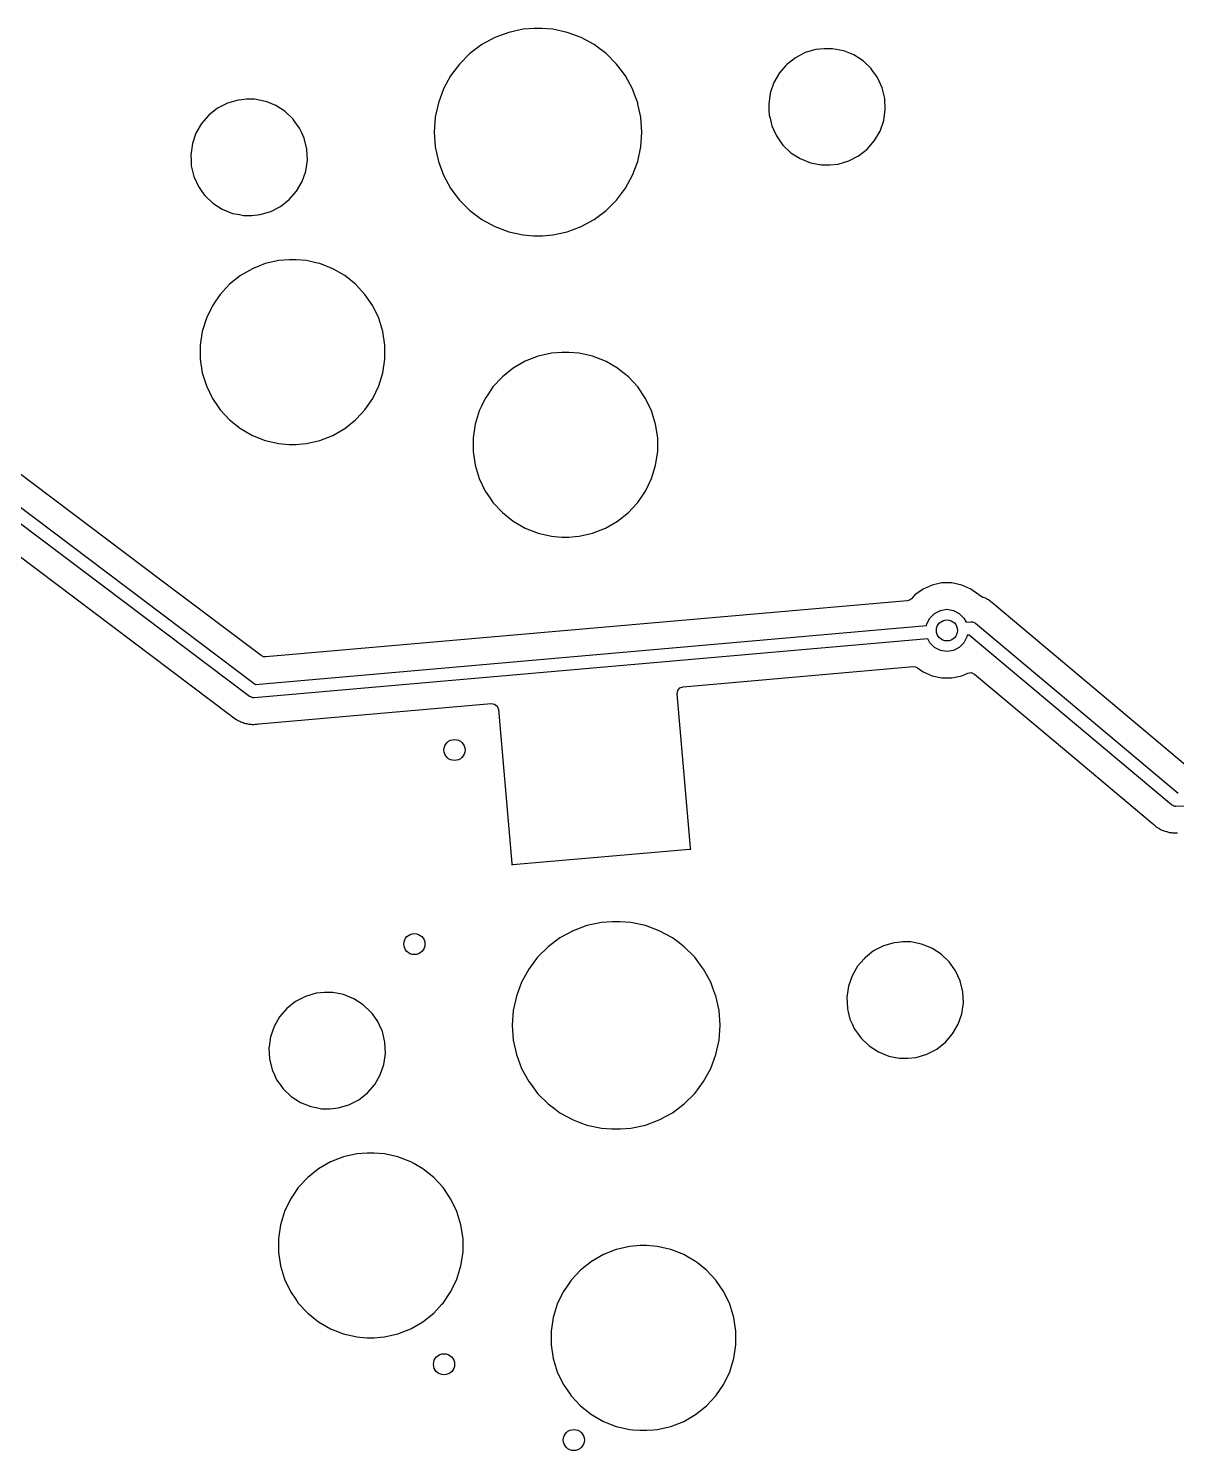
# Model space of a CAD drawing. Extents: x 1.95 to 9.87, y -5.96 to -1.39.
# Drawn here: x 8.139 to 8.996, y -4.367 to -3.305 of the extents above; entities that cross this region are included whole.
import ezdxf

# ---------------------------------------------------------------- set-up
doc = ezdxf.new("R2010")
doc.units = 0
doc.header["$MEASUREMENT"] = 0
doc.layers.add('BLACK', color=7, linetype='CONTINUOUS')

msp = doc.modelspace()

# ---------------------------------------------------------------- linework, layer by layer
at = {"layer": 'BLACK', "linetype": 'CONTINUOUS'}
for p, q in [((8.49729, -3.30829), (8.48692, -3.31216)), ((8.50811, -3.30594), (8.49729, -3.30829)), ((8.51638, -3.30535), (8.50811, -3.30594)), ((8.52191, -3.30535), (8.51638, -3.30535)), ((8.51638, -3.30535), (8.51638, -3.30535)), ((8.53018, -3.30594), (8.52191, -3.30535)), ((8.52191, -3.30535), (8.52191, -3.30535)), ((8.54099, -3.30829), (8.53018, -3.30594)), ((8.55136, -3.31216), (8.54099, -3.30829)), ((8.47721, -3.31746), (8.46835, -3.32409)), ((8.48692, -3.31216), (8.47721, -3.31746)), ((8.56108, -3.31746), (8.55136, -3.31216)), ((8.56438, -3.31993), (8.56108, -3.31746)), ((8.56993, -3.32409), (8.56438, -3.31993)), ((8.72661, -3.32106), (8.71867, -3.3234)), ((8.72945, -3.32079), (8.72661, -3.32106)), ((8.73279, -3.32047), (8.72945, -3.32079)), ((8.739, -3.32047), (8.73279, -3.32047)), ((8.74713, -3.32204), (8.739, -3.32047)), ((8.739, -3.32047), (8.739, -3.32047)), ((8.74734, -3.32212), (8.74713, -3.32204)), ((8.74713, -3.32204), (8.74713, -3.32204)), ((8.74713, -3.32204), (8.74713, -3.32204)), ((8.75481, -3.32512), (8.74734, -3.32212)), ((8.46053, -3.33192), (8.4539, -3.34078)), ((8.46835, -3.32409), (8.46053, -3.33192)), ((8.57776, -3.33192), (8.56993, -3.32409)), ((8.58036, -3.33539), (8.57776, -3.33192)), ((8.70422, -3.33297), (8.69937, -3.33857)), ((8.7048, -3.33231), (8.70422, -3.33297)), ((8.7113, -3.32719), (8.7048, -3.33231)), ((8.7048, -3.33231), (8.7048, -3.33231)), ((8.71867, -3.3234), (8.7113, -3.32719)), ((8.76178, -3.32959), (8.75481, -3.32512)), ((8.76777, -3.33531), (8.76178, -3.32959)), ((8.76178, -3.32959), (8.76178, -3.32959)), ((8.76178, -3.32959), (8.76178, -3.32959)), ((8.4539, -3.34078), (8.44859, -3.35049)), ((8.58439, -3.34078), (8.58036, -3.33539)), ((8.58969, -3.35049), (8.58439, -3.34078)), ((8.69937, -3.33857), (8.69523, -3.34574)), ((8.76793, -3.33552), (8.76777, -3.33531)), ((8.77258, -3.34206), (8.76793, -3.33552)), ((8.77602, -3.34959), (8.77258, -3.34206)), ((8.77258, -3.34206), (8.77258, -3.34206)), ((8.77258, -3.34206), (8.77258, -3.34206)), ((8.44859, -3.35049), (8.44473, -3.36086)), ((8.59122, -3.35458), (8.58969, -3.35049)), ((8.69252, -3.35357), (8.69135, -3.36175)), ((8.69523, -3.34574), (8.69252, -3.35357)), ((8.77797, -3.35764), (8.77602, -3.34959)), ((8.27988, -3.36494), (8.27337, -3.37005)), ((8.28724, -3.36114), (8.27988, -3.36494)), ((8.29519, -3.35881), (8.28724, -3.36114)), ((8.29793, -3.35855), (8.29519, -3.35881)), ((8.30137, -3.35822), (8.29793, -3.35855)), ((8.30757, -3.35822), (8.30137, -3.35822)), ((8.3157, -3.35978), (8.30757, -3.35822)), ((8.30757, -3.35822), (8.30757, -3.35822)), ((8.31747, -3.36049), (8.3157, -3.35978)), ((8.3157, -3.35978), (8.3157, -3.35978)), ((8.3157, -3.35978), (8.3157, -3.35978)), ((8.32339, -3.36286), (8.31747, -3.36049)), ((8.33036, -3.36734), (8.32339, -3.36286)), ((8.44473, -3.36086), (8.44237, -3.37167)), ((8.59356, -3.36086), (8.59122, -3.35458)), ((8.59376, -3.36176), (8.59356, -3.36086)), ((8.59591, -3.37167), (8.59376, -3.36176)), ((8.69135, -3.36175), (8.69134, -3.36176)), ((8.69134, -3.36176), (8.69156, -3.3663)), ((8.77836, -3.36591), (8.77797, -3.35764)), ((8.2733, -3.37014), (8.26795, -3.37631)), ((8.27337, -3.37005), (8.2733, -3.37014)), ((8.27337, -3.37005), (8.27337, -3.37005)), ((8.33635, -3.37305), (8.33036, -3.36734)), ((8.33036, -3.36734), (8.33036, -3.36734)), ((8.33036, -3.36734), (8.33036, -3.36734)), ((8.33719, -3.37423), (8.33635, -3.37305)), ((8.34116, -3.3798), (8.33719, -3.37423)), ((8.44237, -3.37167), (8.44158, -3.38271)), ((8.5967, -3.38271), (8.59591, -3.37167)), ((8.69156, -3.3663), (8.69174, -3.37003)), ((8.69174, -3.37003), (8.69232, -3.37242)), ((8.69232, -3.37242), (8.69369, -3.37808)), ((8.77448, -3.38193), (8.77719, -3.3741)), ((8.77719, -3.3741), (8.77836, -3.36591)), ((8.26381, -3.38348), (8.2611, -3.39131)), ((8.26795, -3.37631), (8.26381, -3.38348)), ((8.34248, -3.38271), (8.34116, -3.3798)), ((8.34116, -3.3798), (8.34116, -3.3798)), ((8.34116, -3.3798), (8.34116, -3.3798)), ((8.3446, -3.38733), (8.34248, -3.38271)), ((8.44158, -3.38271), (8.44237, -3.39375)), ((8.59591, -3.39375), (8.5967, -3.38271)), ((8.69369, -3.37808), (8.69517, -3.38133)), ((8.69517, -3.38133), (8.69713, -3.38561)), ((8.69713, -3.38561), (8.69968, -3.38919)), ((8.77034, -3.3891), (8.77448, -3.38193)), ((8.2611, -3.39131), (8.2601, -3.39824)), ((8.34655, -3.39538), (8.3446, -3.38733)), ((8.34694, -3.40365), (8.34655, -3.39538)), ((8.44237, -3.39375), (8.44473, -3.40456)), ((8.59356, -3.40456), (8.59591, -3.39375)), ((8.69968, -3.38919), (8.70193, -3.39236)), ((8.70193, -3.39236), (8.70793, -3.39808)), ((8.7584, -3.40048), (8.76491, -3.39536)), ((8.76491, -3.39536), (8.77034, -3.3891)), ((8.2601, -3.39824), (8.25992, -3.39951)), ((8.25992, -3.39951), (8.26014, -3.40406)), ((8.26014, -3.40406), (8.26032, -3.40778)), ((8.34576, -3.41185), (8.34694, -3.40365)), ((8.44473, -3.40456), (8.44859, -3.41493)), ((8.58969, -3.41493), (8.59356, -3.40456)), ((8.70793, -3.39808), (8.70793, -3.39808)), ((8.70793, -3.39808), (8.70793, -3.39808)), ((8.70793, -3.39808), (8.71489, -3.40255)), ((8.71489, -3.40255), (8.71489, -3.40255)), ((8.71489, -3.40255), (8.72258, -3.40563)), ((8.72258, -3.40563), (8.72765, -3.40661)), ((8.72765, -3.40661), (8.73071, -3.4072)), ((8.73071, -3.4072), (8.73071, -3.4072)), ((8.73071, -3.4072), (8.73692, -3.4072)), ((8.73692, -3.4072), (8.7431, -3.40661)), ((8.73692, -3.4072), (8.73692, -3.4072)), ((8.7431, -3.40661), (8.75104, -3.40427)), ((8.75104, -3.40427), (8.7584, -3.40048)), ((8.26032, -3.40778), (8.26056, -3.40878)), ((8.26056, -3.40878), (8.26227, -3.41583)), ((8.26227, -3.41583), (8.26403, -3.41967)), ((8.34305, -3.41967), (8.34576, -3.41185)), ((8.44859, -3.41493), (8.4539, -3.42464)), ((8.58439, -3.42464), (8.58969, -3.41493)), ((8.26403, -3.41967), (8.26571, -3.42336)), ((8.26571, -3.42336), (8.2688, -3.4277)), ((8.2688, -3.4277), (8.27051, -3.4301)), ((8.33349, -3.43311), (8.33891, -3.42685)), ((8.33891, -3.42685), (8.34305, -3.41967)), ((8.4539, -3.42464), (8.45638, -3.42795)), ((8.45638, -3.42795), (8.46053, -3.4335)), ((8.57776, -3.4335), (8.58439, -3.42464)), ((8.27051, -3.4301), (8.27651, -3.43582)), ((8.27651, -3.43582), (8.27651, -3.43582)), ((8.27651, -3.43582), (8.27651, -3.43582)), ((8.27651, -3.43582), (8.28347, -3.4403)), ((8.31962, -3.44202), (8.32698, -3.43822)), ((8.32698, -3.43822), (8.33349, -3.43311)), ((8.46053, -3.4335), (8.46835, -3.44132)), ((8.56993, -3.44132), (8.57776, -3.4335)), ((8.28347, -3.4403), (8.28347, -3.4403)), ((8.28347, -3.4403), (8.29116, -3.44337)), ((8.29116, -3.44337), (8.29623, -3.44435)), ((8.29623, -3.44435), (8.29929, -3.44494)), ((8.29929, -3.44494), (8.29929, -3.44494)), ((8.29929, -3.44494), (8.3055, -3.44494)), ((8.3055, -3.44494), (8.31168, -3.44435)), ((8.3055, -3.44494), (8.3055, -3.44494)), ((8.31168, -3.44435), (8.31962, -3.44202)), ((8.46835, -3.44132), (8.4741, -3.44562)), ((8.4741, -3.44562), (8.47721, -3.44795)), ((8.47721, -3.44795), (8.48692, -3.45326)), ((8.55136, -3.45326), (8.56108, -3.44795)), ((8.56108, -3.44795), (8.56993, -3.44132)), ((8.48692, -3.45326), (8.48885, -3.45398)), ((8.48885, -3.45398), (8.49729, -3.45713)), ((8.49729, -3.45713), (8.50811, -3.45948)), ((8.50811, -3.45948), (8.51579, -3.46003)), ((8.51579, -3.46003), (8.51638, -3.46007)), ((8.51638, -3.46007), (8.51638, -3.46007)), ((8.51638, -3.46007), (8.52191, -3.46007)), ((8.52191, -3.46007), (8.52246, -3.46003)), ((8.52191, -3.46007), (8.52191, -3.46007)), ((8.52246, -3.46003), (8.53018, -3.45948)), ((8.53018, -3.45948), (8.54099, -3.45713)), ((8.54099, -3.45713), (8.55136, -3.45326)), ((8.31554, -3.4809), (8.30592, -3.48467)), ((8.32561, -3.4786), (8.31554, -3.4809)), ((8.33333, -3.47802), (8.32561, -3.4786)), ((8.33849, -3.47802), (8.33333, -3.47802)), ((8.33333, -3.47802), (8.33333, -3.47802)), ((8.34621, -3.4786), (8.33849, -3.47802)), ((8.33849, -3.47802), (8.33849, -3.47802)), ((8.3532, -3.4802), (8.34621, -3.4786)), ((8.35628, -3.4809), (8.3532, -3.4802)), ((8.3659, -3.48467), (8.35628, -3.4809)), ((8.29698, -3.48984), (8.2889, -3.49628)), ((8.30592, -3.48467), (8.29698, -3.48984)), ((8.36643, -3.48498), (8.3659, -3.48467)), ((8.3659, -3.48467), (8.3659, -3.48467)), ((8.3659, -3.48467), (8.3659, -3.48467)), ((8.37484, -3.48984), (8.36643, -3.48498)), ((8.38292, -3.49628), (8.37484, -3.48984)), ((8.37484, -3.48984), (8.37484, -3.48984)), ((8.2889, -3.49628), (8.28188, -3.50385)), ((8.38994, -3.50385), (8.38292, -3.49628)), ((8.38292, -3.49628), (8.38292, -3.49628)), ((8.38292, -3.49628), (8.38292, -3.49628)), ((8.27606, -3.51238), (8.27538, -3.51378)), ((8.27714, -3.51079), (8.27606, -3.51238)), ((8.27841, -3.50894), (8.27714, -3.51079)), ((8.28188, -3.50385), (8.27841, -3.50894)), ((8.39576, -3.51238), (8.38994, -3.50385)), ((8.38994, -3.50385), (8.38994, -3.50385)), ((8.38994, -3.50385), (8.38994, -3.50385)), ((8.40024, -3.52169), (8.39576, -3.51238)), ((8.27158, -3.52169), (8.26853, -3.53156)), ((8.27538, -3.51378), (8.27158, -3.52169)), ((8.40329, -3.53156), (8.40024, -3.52169)), ((8.26853, -3.53156), (8.26699, -3.54178)), ((8.40483, -3.54178), (8.40329, -3.53156)), ((8.26699, -3.54178), (8.26699, -3.5521)), ((8.40483, -3.5521), (8.40483, -3.54178)), ((8.26699, -3.5521), (8.26853, -3.56232)), ((8.40329, -3.56232), (8.40483, -3.5521)), ((8.50957, -3.5538), (8.50063, -3.55897)), ((8.51919, -3.55003), (8.50957, -3.5538)), ((8.52926, -3.54773), (8.51919, -3.55003)), ((8.53698, -3.54715), (8.52926, -3.54773)), ((8.54214, -3.54715), (8.53698, -3.54715)), ((8.53698, -3.54715), (8.53698, -3.54715)), ((8.54986, -3.54773), (8.54214, -3.54715)), ((8.54214, -3.54715), (8.54214, -3.54715)), ((8.55993, -3.55003), (8.54986, -3.54773)), ((8.56955, -3.5538), (8.55993, -3.55003)), ((8.56992, -3.55402), (8.56955, -3.5538)), ((8.56955, -3.5538), (8.56955, -3.5538)), ((8.56955, -3.5538), (8.56955, -3.5538)), ((8.57849, -3.55897), (8.56992, -3.55402)), ((8.26853, -3.56232), (8.27158, -3.57219)), ((8.40024, -3.57219), (8.40329, -3.56232)), ((8.49255, -3.56541), (8.48553, -3.57298)), ((8.50063, -3.55897), (8.49255, -3.56541)), ((8.58028, -3.56039), (8.57849, -3.55897)), ((8.58657, -3.56541), (8.58028, -3.56039)), ((8.59359, -3.57298), (8.58657, -3.56541)), ((8.58657, -3.56541), (8.58657, -3.56541)), ((8.58657, -3.56541), (8.58657, -3.56541)), ((8.27158, -3.57219), (8.27606, -3.5815)), ((8.39576, -3.5815), (8.40024, -3.57219)), ((8.48553, -3.57298), (8.48159, -3.57875)), ((8.59941, -3.58151), (8.59359, -3.57298)), ((8.59359, -3.57298), (8.59359, -3.57298)), ((8.59359, -3.57298), (8.59359, -3.57298)), ((8.27606, -3.5815), (8.28039, -3.58785)), ((8.28039, -3.58785), (8.28188, -3.59003)), ((8.38994, -3.59003), (8.39576, -3.5815)), ((8.47664, -3.58788), (8.47523, -3.59082)), ((8.47971, -3.58151), (8.47664, -3.58788)), ((8.48092, -3.57974), (8.47971, -3.58151)), ((8.48159, -3.57875), (8.48092, -3.57974)), ((8.60389, -3.59082), (8.59941, -3.58151)), ((8.28188, -3.59003), (8.28872, -3.59741)), ((8.28872, -3.59741), (8.2889, -3.5976)), ((8.2889, -3.5976), (8.29698, -3.60404)), ((8.37484, -3.60404), (8.38292, -3.5976)), ((8.38292, -3.5976), (8.38748, -3.59269)), ((8.38748, -3.59269), (8.38994, -3.59003)), ((8.38994, -3.59003), (8.38994, -3.59003)), ((8.38994, -3.59003), (8.38994, -3.59003)), ((8.47523, -3.59082), (8.47218, -3.60069)), ((8.60694, -3.60069), (8.60389, -3.59082)), ((8.29698, -3.60404), (8.30592, -3.60921)), ((8.3659, -3.60921), (8.37484, -3.60404)), ((8.47218, -3.60069), (8.47064, -3.6109)), ((8.60848, -3.6109), (8.60694, -3.60069)), ((8.30592, -3.60921), (8.31554, -3.61298)), ((8.31554, -3.61298), (8.32561, -3.61528)), ((8.32561, -3.61528), (8.32782, -3.61544)), ((8.32782, -3.61544), (8.33333, -3.61586)), ((8.33333, -3.61586), (8.33333, -3.61586)), ((8.33333, -3.61586), (8.33849, -3.61586)), ((8.33849, -3.61586), (8.34331, -3.6155)), ((8.33849, -3.61586), (8.33849, -3.61586)), ((8.34331, -3.6155), (8.34621, -3.61528)), ((8.34621, -3.61528), (8.35628, -3.61298)), ((8.35628, -3.61298), (8.3659, -3.60921)), ((8.47064, -3.6109), (8.47064, -3.62123)), ((8.60848, -3.62123), (8.60848, -3.6109)), ((8.47064, -3.62123), (8.47218, -3.63145)), ((8.60694, -3.63145), (8.60848, -3.62123)), ((8.23869, -3.71787), (8.12911, -3.6353)), ((8.47218, -3.63145), (8.47523, -3.64132)), ((8.60389, -3.64132), (8.60593, -3.63471)), ((8.60593, -3.63471), (8.60694, -3.63145)), ((8.11465, -3.64907), (8.30822, -3.79494)), ((8.47523, -3.64132), (8.47971, -3.65062)), ((8.47971, -3.65062), (8.48338, -3.65601)), ((8.59359, -3.65916), (8.59941, -3.65062)), ((8.59941, -3.65062), (8.60389, -3.64132)), ((8.30381, -3.80394), (8.11035, -3.65816)), ((8.48338, -3.65601), (8.48553, -3.65916)), ((8.48553, -3.65916), (8.49255, -3.66673)), ((8.58657, -3.66673), (8.59283, -3.65997)), ((8.59283, -3.65997), (8.59359, -3.65916)), ((8.59359, -3.65916), (8.59359, -3.65916)), ((8.59359, -3.65916), (8.59359, -3.65916)), ((8.49255, -3.66673), (8.49255, -3.66673)), ((8.49255, -3.66673), (8.50063, -3.67317)), ((8.57849, -3.67317), (8.58657, -3.66673)), ((8.10663, -3.68003), (8.28887, -3.81735)), ((8.50063, -3.67317), (8.50957, -3.67833)), ((8.50957, -3.67833), (8.51919, -3.68211)), ((8.51919, -3.68211), (8.52926, -3.68441)), ((8.54986, -3.68441), (8.55993, -3.68211)), ((8.55993, -3.68211), (8.56955, -3.67833)), ((8.56955, -3.67833), (8.57849, -3.67317)), ((8.52926, -3.68441), (8.53147, -3.68457)), ((8.53147, -3.68457), (8.53698, -3.68499)), ((8.53698, -3.68499), (8.53698, -3.68499)), ((8.53698, -3.68499), (8.54214, -3.68499)), ((8.54214, -3.68499), (8.54696, -3.68462)), ((8.54214, -3.68499), (8.54214, -3.68499)), ((8.54696, -3.68462), (8.54986, -3.68441)), ((8.31254, -3.77352), (8.23869, -3.71787)), ((8.80656, -3.72381), (8.80053, -3.72819)), ((8.81337, -3.72078), (8.80656, -3.72381)), ((8.82066, -3.71923), (8.81337, -3.72078)), ((8.82811, -3.71923), (8.82066, -3.71923)), ((8.82066, -3.71923), (8.82066, -3.71923)), ((8.8354, -3.72078), (8.82811, -3.71923)), ((8.82811, -3.71923), (8.82811, -3.71923)), ((8.84221, -3.72381), (8.8354, -3.72078)), ((8.84824, -3.72819), (8.84221, -3.72381)), ((8.84221, -3.72381), (8.84221, -3.72381)), ((8.84221, -3.72381), (8.84221, -3.72381)), ((8.79481, -3.73259), (8.31591, -3.77449)), ((8.79656, -3.7321), (8.79481, -3.73259)), ((8.79801, -3.73099), (8.79656, -3.7321)), ((8.80053, -3.72819), (8.79801, -3.73099)), ((8.80053, -3.72819), (8.80053, -3.72819)), ((8.80053, -3.72819), (8.80053, -3.72819)), ((8.84825, -3.72821), (8.84824, -3.72819)), ((8.84991, -3.72941), (8.84825, -3.72821)), ((8.85125, -3.73), (8.84991, -3.72941)), ((8.85168, -3.73016), (8.85125, -3.73)), ((8.85331, -3.73071), (8.85168, -3.73016)), ((8.85397, -3.73113), (8.85331, -3.73071)), ((8.85465, -3.7315), (8.85397, -3.73113)), ((8.85537, -3.73181), (8.85465, -3.7315)), ((8.85672, -3.73288), (8.85537, -3.73181)), ((8.85709, -3.73314), (8.85672, -3.73288)), ((8.85723, -3.73323), (8.85709, -3.73314)), ((8.85806, -3.73393), (8.85723, -3.73323)), ((8.85723, -3.73323), (8.85723, -3.73323)), ((8.85818, -3.73403), (8.85806, -3.73393)), ((8.86035, -3.73573), (8.85818, -3.73403)), ((8.86091, -3.73632), (8.86035, -3.73573)), ((9.00253, -3.85515), (8.86091, -3.73632)), ((8.80941, -3.74982), (8.81165, -3.74543)), ((8.81165, -3.74543), (8.81513, -3.74194)), ((8.81513, -3.74194), (8.81952, -3.73971)), ((8.81952, -3.73971), (8.82439, -3.73893)), ((8.82439, -3.73893), (8.82925, -3.73971)), ((8.82925, -3.73971), (8.83364, -3.74194)), ((8.83364, -3.74194), (8.83713, -3.74543)), ((8.83713, -3.74543), (8.83869, -3.74849)), ((8.30822, -3.79494), (8.8092, -3.75111)), ((8.8092, -3.75111), (8.80941, -3.74982)), ((8.83869, -3.74849), (8.84216, -3.74819)), ((8.84216, -3.74819), (8.84303, -3.74824)), ((8.84303, -3.74824), (8.84321, -3.74821)), ((8.84321, -3.74821), (8.84331, -3.74825)), ((8.84331, -3.74825), (8.84355, -3.74827)), ((8.84355, -3.74827), (8.84463, -3.74883)), ((8.84463, -3.74883), (8.84575, -3.74932)), ((8.84575, -3.74932), (8.9969, -3.87615)), ((8.8101, -3.76091), (8.30724, -3.80491)), ((8.81165, -3.76394), (8.8101, -3.76091)), ((8.81513, -3.76742), (8.81165, -3.76394)), ((8.81952, -3.76966), (8.81513, -3.76742)), ((8.83364, -3.76742), (8.82925, -3.76966)), ((8.83713, -3.76394), (8.83364, -3.76742)), ((8.83936, -3.75955), (8.83713, -3.76394)), ((8.83956, -3.75829), (8.83936, -3.75955)), ((8.84098, -3.75817), (8.83956, -3.75829)), ((8.99199, -3.88488), (8.84098, -3.75817)), ((8.31414, -3.77432), (8.31254, -3.77352)), ((8.31591, -3.77449), (8.31414, -3.77432)), ((8.82439, -3.77043), (8.81952, -3.76966)), ((8.82925, -3.76966), (8.82439, -3.77043)), ((8.6274, -3.79668), (8.79915, -3.78165)), ((8.79915, -3.78165), (8.80088, -3.78181)), ((8.80088, -3.78181), (8.80245, -3.78256)), ((8.80245, -3.78256), (8.80656, -3.78555)), ((8.80656, -3.78555), (8.80656, -3.78555)), ((8.80656, -3.78555), (8.80656, -3.78555)), ((8.80656, -3.78555), (8.81337, -3.78859)), ((8.81337, -3.78859), (8.82066, -3.79014)), ((8.82811, -3.79014), (8.8354, -3.78859)), ((8.8354, -3.78859), (8.83992, -3.78658)), ((8.8354, -3.78859), (8.8354, -3.78859)), ((8.8354, -3.78859), (8.8354, -3.78859)), ((8.83992, -3.78658), (8.84258, -3.7862)), ((8.84258, -3.7862), (8.84504, -3.7873)), ((8.84504, -3.7873), (8.91364, -3.84486)), ((8.62297, -3.80197), (8.6234, -3.79948)), ((8.6234, -3.79948), (8.62503, -3.79754)), ((8.62503, -3.79754), (8.6274, -3.79668)), ((8.82066, -3.79014), (8.82066, -3.79014)), ((8.82066, -3.79014), (8.82811, -3.79014)), ((8.82811, -3.79014), (8.82811, -3.79014)), ((8.30495, -3.80437), (8.30381, -3.80394)), ((8.30509, -3.80443), (8.30495, -3.80437)), ((8.30584, -3.80483), (8.30509, -3.80443)), ((8.30596, -3.80484), (8.30584, -3.80483)), ((8.30605, -3.80488), (8.30596, -3.80484)), ((8.3063, -3.80488), (8.30605, -3.80488)), ((8.30641, -3.80492), (8.3063, -3.80488)), ((8.30658, -3.80488), (8.30641, -3.80492)), ((8.30678, -3.80488), (8.30658, -3.80488)), ((8.30724, -3.80491), (8.30678, -3.80488)), ((8.31109, -3.82435), (8.48429, -3.8092)), ((8.48429, -3.8092), (8.48678, -3.80964)), ((8.48678, -3.80964), (8.48871, -3.81126)), ((8.63302, -3.91686), (8.62297, -3.80197)), ((8.28887, -3.81735), (8.28934, -3.81771)), ((8.28934, -3.81771), (8.28991, -3.81825)), ((8.28991, -3.81825), (8.29001, -3.81832)), ((8.29001, -3.81832), (8.29001, -3.81832)), ((8.29001, -3.81832), (8.29219, -3.81986)), ((8.29219, -3.81986), (8.29231, -3.81995)), ((8.29231, -3.81995), (8.29279, -3.82031)), ((8.29279, -3.82031), (8.29287, -3.82037)), ((8.29287, -3.82037), (8.29403, -3.82128)), ((8.29403, -3.82128), (8.29404, -3.82129)), ((8.29404, -3.82129), (8.29489, -3.82177)), ((8.48871, -3.81126), (8.48958, -3.81364)), ((8.48958, -3.81364), (8.49963, -3.92856)), ((8.29489, -3.82177), (8.29509, -3.82191)), ((8.29509, -3.82191), (8.29585, -3.8222)), ((8.29585, -3.8222), (8.29653, -3.82253)), ((8.29653, -3.82253), (8.29723, -3.82293)), ((8.29723, -3.82293), (8.29828, -3.82321)), ((8.29828, -3.82321), (8.29895, -3.82345)), ((8.29895, -3.82345), (8.29972, -3.82379)), ((8.29972, -3.82379), (8.29977, -3.8238)), ((8.29977, -3.8238), (8.30071, -3.82406)), ((8.30071, -3.82406), (8.30091, -3.82413)), ((8.30091, -3.82413), (8.30171, -3.82422)), ((8.30171, -3.82422), (8.30246, -3.82436)), ((8.30246, -3.82436), (8.30323, -3.82458)), ((8.30323, -3.82458), (8.30426, -3.8246)), ((8.30426, -3.8246), (8.30497, -3.82466)), ((8.30497, -3.82466), (8.30586, -3.82481)), ((8.30586, -3.82481), (8.30596, -3.8248)), ((8.30596, -3.8248), (8.30693, -3.82481)), ((8.30693, -3.82481), (8.30709, -3.82483)), ((8.30709, -3.82483), (8.30789, -3.82472)), ((8.30789, -3.82472), (8.30865, -3.82467)), ((8.30865, -3.82467), (8.30945, -3.82469)), ((8.30945, -3.82469), (8.31038, -3.82447)), ((8.31038, -3.82447), (8.31109, -3.82435)), ((8.91364, -3.84486), (8.97764, -3.89856)), ((8.99295, -3.8853), (8.99199, -3.88488)), ((9.5228, -3.87682), (8.99524, -3.88603)), ((8.99385, -3.88585), (8.99295, -3.8853)), ((8.99436, -3.88592), (8.99385, -3.88585)), ((8.99453, -3.88599), (8.99436, -3.88592)), ((8.9947, -3.88596), (8.99453, -3.88599)), ((8.99524, -3.88603), (8.9947, -3.88596)), ((8.97764, -3.89856), (8.97889, -3.89961)), ((8.97889, -3.89961), (8.97903, -3.89973)), ((8.97903, -3.89973), (8.98091, -3.90144)), ((8.98091, -3.90144), (8.98253, -3.90229)), ((8.98253, -3.90229), (8.98289, -3.90251)), ((8.98289, -3.90251), (8.98442, -3.90349)), ((8.98442, -3.90349), (8.98442, -3.90349)), ((8.98442, -3.90349), (8.98442, -3.90349)), ((8.98442, -3.90349), (8.98507, -3.90371)), ((8.98507, -3.90371), (8.98581, -3.90402)), ((8.98581, -3.90402), (8.98642, -3.90434)), ((8.98642, -3.90434), (8.98739, -3.90457)), ((8.98739, -3.90457), (8.98819, -3.90476)), ((8.98819, -3.90476), (8.9886, -3.90488)), ((8.9886, -3.90488), (8.99033, -3.90546)), ((8.99033, -3.90546), (8.99101, -3.9055)), ((8.99101, -3.9055), (8.9918, -3.90563)), ((8.9918, -3.90563), (8.99247, -3.90578)), ((8.99247, -3.90578), (8.99429, -3.90575)), ((8.99429, -3.90575), (8.99472, -3.90576)), ((8.99472, -3.90576), (8.99654, -3.90589)), ((8.63302, -3.91688), (8.63302, -3.91686)), ((8.63307, -3.91747), (8.63302, -3.91688)), ((8.50006, -3.9295), (8.63211, -3.91795)), ((8.63211, -3.91795), (8.63212, -3.91795)), ((8.63212, -3.91795), (8.63309, -3.91786)), ((8.63212, -3.91795), (8.63212, -3.91795)), ((8.63312, -3.91778), (8.63307, -3.91747)), ((8.63309, -3.91786), (8.63309, -3.91786)), ((8.63309, -3.91786), (8.63309, -3.91786)), ((8.63309, -3.91786), (8.6331, -3.91786)), ((8.6331, -3.91786), (8.63311, -3.91781)), ((8.6331, -3.91786), (8.6331, -3.91786)), ((8.63311, -3.91781), (8.63312, -3.91778)), ((8.49963, -3.92856), (8.49963, -3.92858)), ((8.49963, -3.92858), (8.49971, -3.92951)), ((8.49971, -3.92951), (8.49972, -3.92952)), ((8.49972, -3.92952), (8.49972, -3.92953)), ((8.49972, -3.92953), (8.49974, -3.92953)), ((8.49974, -3.92953), (8.50005, -3.9295)), ((8.49974, -3.92953), (8.49974, -3.92953)), ((8.49974, -3.92953), (8.49974, -3.92953)), ((8.49974, -3.92953), (8.49974, -3.92953)), ((8.50005, -3.9295), (8.50006, -3.9295)), ((8.54526, -3.9789), (8.53554, -3.9842)), ((8.55562, -3.97503), (8.54526, -3.9789)), ((8.56644, -3.97268), (8.55562, -3.97503)), ((8.57471, -3.97209), (8.56644, -3.97268)), ((8.58024, -3.97209), (8.57471, -3.97209)), ((8.57471, -3.97209), (8.57471, -3.97209)), ((8.58851, -3.97268), (8.58024, -3.97209)), ((8.58024, -3.97209), (8.58024, -3.97209)), ((8.59933, -3.97503), (8.58851, -3.97268)), ((8.6097, -3.9789), (8.59933, -3.97503)), ((8.61941, -3.9842), (8.6097, -3.9789)), ((8.52669, -3.99084), (8.51886, -3.99866)), ((8.53554, -3.9842), (8.52669, -3.99084)), ((8.62343, -3.98722), (8.61941, -3.9842)), ((8.62827, -3.99084), (8.62343, -3.98722)), ((8.63609, -3.99866), (8.62827, -3.99084)), ((8.777, -3.99014), (8.76964, -3.99393)), ((8.78494, -3.98781), (8.777, -3.99014)), ((8.78769, -3.98754), (8.78494, -3.98781)), ((8.79112, -3.98722), (8.78769, -3.98754)), ((8.79733, -3.98722), (8.79112, -3.98722)), ((8.80546, -3.98878), (8.79733, -3.98722)), ((8.79733, -3.98722), (8.79733, -3.98722)), ((8.80739, -3.98956), (8.80546, -3.98878)), ((8.80546, -3.98878), (8.80546, -3.98878)), ((8.80546, -3.98878), (8.80546, -3.98878)), ((8.81315, -3.99186), (8.80739, -3.98956)), ((8.51886, -3.99866), (8.51223, -4.00752)), ((8.64054, -4.00461), (8.63609, -3.99866)), ((8.76256, -3.99971), (8.7577, -4.00531)), ((8.76313, -3.99905), (8.76256, -3.99971)), ((8.76352, -3.99874), (8.76313, -3.99905)), ((8.76964, -3.99393), (8.76352, -3.99874)), ((8.82011, -3.99634), (8.81315, -3.99186)), ((8.82611, -4.00205), (8.82011, -3.99634)), ((8.82011, -3.99634), (8.82011, -3.99634)), ((8.82011, -3.99634), (8.82011, -3.99634)), ((8.51223, -4.00752), (8.50693, -4.01723)), ((8.64272, -4.00752), (8.64054, -4.00461)), ((8.64803, -4.01723), (8.64272, -4.00752)), ((8.75356, -4.01248), (8.75086, -4.02031)), ((8.7577, -4.00531), (8.75356, -4.01248)), ((8.82737, -4.00383), (8.82611, -4.00205)), ((8.83091, -4.0088), (8.82737, -4.00383)), ((8.83435, -4.01633), (8.83091, -4.0088)), ((8.83091, -4.0088), (8.83091, -4.0088)), ((8.83091, -4.0088), (8.83091, -4.0088)), ((8.50693, -4.01723), (8.50306, -4.0276)), ((8.6497, -4.02171), (8.64803, -4.01723)), ((8.65189, -4.0276), (8.6497, -4.02171)), ((8.75086, -4.02031), (8.74969, -4.02838)), ((8.8363, -4.02438), (8.83435, -4.01633)), ((8.33821, -4.03168), (8.33171, -4.0368)), ((8.34558, -4.02788), (8.33821, -4.03168)), ((8.35352, -4.02555), (8.34558, -4.02788)), ((8.35685, -4.02523), (8.35352, -4.02555)), ((8.3597, -4.02496), (8.35685, -4.02523)), ((8.36591, -4.02496), (8.3597, -4.02496)), ((8.37404, -4.02653), (8.36591, -4.02496)), ((8.36591, -4.02496), (8.36591, -4.02496)), ((8.37566, -4.02718), (8.37404, -4.02653)), ((8.37404, -4.02653), (8.37404, -4.02653)), ((8.37404, -4.02653), (8.37404, -4.02653)), ((8.38172, -4.02961), (8.37566, -4.02718)), ((8.38869, -4.03408), (8.38172, -4.02961)), ((8.50306, -4.0276), (8.50071, -4.03841)), ((8.65209, -4.02851), (8.65189, -4.0276)), ((8.65425, -4.03841), (8.65209, -4.02851)), ((8.74969, -4.02838), (8.74968, -4.02851)), ((8.74968, -4.02851), (8.74987, -4.03265)), ((8.74987, -4.03265), (8.75007, -4.03678)), ((8.83552, -4.04085), (8.8367, -4.03265)), ((8.8367, -4.03265), (8.8363, -4.02438)), ((8.32628, -4.04306), (8.32214, -4.05023)), ((8.33154, -4.03699), (8.32628, -4.04306)), ((8.33171, -4.0368), (8.33154, -4.03699)), ((8.33171, -4.0368), (8.33171, -4.0368)), ((8.39468, -4.0398), (8.38869, -4.03408)), ((8.38869, -4.03408), (8.38869, -4.03408)), ((8.38869, -4.03408), (8.38869, -4.03408)), ((8.39551, -4.04095), (8.39468, -4.0398)), ((8.39949, -4.04654), (8.39551, -4.04095)), ((8.50071, -4.03841), (8.49992, -4.04945)), ((8.65504, -4.04945), (8.65425, -4.03841)), ((8.75007, -4.03678), (8.75047, -4.0384)), ((8.75047, -4.0384), (8.75202, -4.04483)), ((8.83281, -4.04867), (8.83552, -4.04085)), ((8.32214, -4.05023), (8.31943, -4.05805)), ((8.40082, -4.04945), (8.39949, -4.04654)), ((8.39949, -4.04654), (8.39949, -4.04654)), ((8.39949, -4.04654), (8.39949, -4.04654)), ((8.40293, -4.05408), (8.40082, -4.04945)), ((8.40488, -4.06212), (8.40293, -4.05408)), ((8.49992, -4.04945), (8.50071, -4.06049)), ((8.65425, -4.06049), (8.65504, -4.04945)), ((8.75202, -4.04483), (8.7536, -4.04827)), ((8.7536, -4.04827), (8.75546, -4.05236)), ((8.75546, -4.05236), (8.75903, -4.05737)), ((8.82867, -4.05585), (8.83281, -4.04867)), ((8.31836, -4.06548), (8.31825, -4.06625)), ((8.31943, -4.05805), (8.31836, -4.06548)), ((8.40527, -4.0704), (8.40488, -4.06212)), ((8.50071, -4.06049), (8.50306, -4.0713)), ((8.65189, -4.0713), (8.65425, -4.06049)), ((8.75903, -4.05737), (8.76027, -4.0591)), ((8.76027, -4.0591), (8.76626, -4.06482)), ((8.76626, -4.06482), (8.76626, -4.06482)), ((8.76626, -4.06482), (8.76626, -4.06482)), ((8.76626, -4.06482), (8.77323, -4.0693)), ((8.81674, -4.06722), (8.82325, -4.0621)), ((8.82325, -4.0621), (8.82867, -4.05585)), ((8.31825, -4.06625), (8.31865, -4.07452)), ((8.31865, -4.07452), (8.3206, -4.08257)), ((8.4041, -4.07859), (8.40527, -4.0704)), ((8.50306, -4.0713), (8.50693, -4.08167)), ((8.64803, -4.08167), (8.65189, -4.0713)), ((8.77323, -4.0693), (8.77323, -4.0693)), ((8.77323, -4.0693), (8.78092, -4.07237)), ((8.78092, -4.07237), (8.78599, -4.07335)), ((8.78599, -4.07335), (8.78905, -4.07394)), ((8.78905, -4.07394), (8.78905, -4.07394)), ((8.78905, -4.07394), (8.79525, -4.07394)), ((8.79525, -4.07394), (8.80143, -4.07335)), ((8.79525, -4.07394), (8.79525, -4.07394)), ((8.80143, -4.07335), (8.80938, -4.07102)), ((8.80938, -4.07102), (8.81674, -4.06722)), ((8.3206, -4.08257), (8.32236, -4.08642)), ((8.32236, -4.08642), (8.32404, -4.0901)), ((8.39725, -4.09359), (8.40139, -4.08642)), ((8.40139, -4.08642), (8.4041, -4.07859)), ((8.50693, -4.08167), (8.51223, -4.09138)), ((8.64272, -4.09138), (8.64803, -4.08167)), ((8.32404, -4.0901), (8.32658, -4.09367)), ((8.32658, -4.09367), (8.32884, -4.09685)), ((8.32884, -4.09685), (8.33484, -4.10256)), ((8.39182, -4.09985), (8.39725, -4.09359)), ((8.51223, -4.09138), (8.51394, -4.09367)), ((8.51394, -4.09367), (8.51886, -4.10024)), ((8.63609, -4.10024), (8.64272, -4.09138)), ((8.33484, -4.10256), (8.33484, -4.10256)), ((8.33484, -4.10256), (8.33484, -4.10256)), ((8.33484, -4.10256), (8.3418, -4.10704)), ((8.3418, -4.10704), (8.3418, -4.10704)), ((8.3418, -4.10704), (8.34949, -4.11012)), ((8.37795, -4.10876), (8.38531, -4.10497)), ((8.38531, -4.10497), (8.39182, -4.09985)), ((8.51886, -4.10024), (8.52669, -4.10807)), ((8.62827, -4.10807), (8.63609, -4.10024)), ((8.34949, -4.11012), (8.35456, -4.1111)), ((8.35456, -4.1111), (8.35762, -4.11169)), ((8.35762, -4.11169), (8.35762, -4.11169)), ((8.35762, -4.11169), (8.36383, -4.11169)), ((8.36383, -4.11169), (8.37001, -4.1111)), ((8.36383, -4.11169), (8.36383, -4.11169)), ((8.37001, -4.1111), (8.37795, -4.10876)), ((8.52669, -4.10807), (8.53163, -4.11177)), ((8.53163, -4.11177), (8.53554, -4.1147)), ((8.53554, -4.1147), (8.54526, -4.12)), ((8.6097, -4.12), (8.61941, -4.1147)), ((8.61941, -4.1147), (8.62827, -4.10807)), ((8.54526, -4.12), (8.55044, -4.12194)), ((8.55044, -4.12194), (8.55562, -4.12387)), ((8.55562, -4.12387), (8.56644, -4.12622)), ((8.56644, -4.12622), (8.57412, -4.12677)), ((8.57412, -4.12677), (8.57471, -4.12681)), ((8.57471, -4.12681), (8.57471, -4.12681)), ((8.57471, -4.12681), (8.58024, -4.12681)), ((8.58024, -4.12681), (8.58079, -4.12677)), ((8.58024, -4.12681), (8.58024, -4.12681)), ((8.58079, -4.12677), (8.58851, -4.12622)), ((8.58851, -4.12622), (8.59933, -4.12387)), ((8.59933, -4.12387), (8.6097, -4.12)), ((8.37387, -4.14764), (8.36426, -4.15142)), ((8.38394, -4.14535), (8.37387, -4.14764)), ((8.39166, -4.14477), (8.38394, -4.14535)), ((8.39682, -4.14477), (8.39166, -4.14477)), ((8.39166, -4.14477), (8.39166, -4.14477)), ((8.40454, -4.14535), (8.39682, -4.14477)), ((8.39682, -4.14477), (8.39682, -4.14477)), ((8.41461, -4.14764), (8.40454, -4.14535)), ((8.41905, -4.14939), (8.41461, -4.14764)), ((8.42423, -4.15142), (8.41905, -4.14939)), ((8.35531, -4.15658), (8.34723, -4.16302)), ((8.36426, -4.15142), (8.35531, -4.15658)), ((8.42632, -4.15263), (8.42423, -4.15142)), ((8.42423, -4.15142), (8.42423, -4.15142)), ((8.42423, -4.15142), (8.42423, -4.15142)), ((8.43317, -4.15658), (8.42632, -4.15263)), ((8.4345, -4.15764), (8.43317, -4.15658)), ((8.44125, -4.16302), (8.4345, -4.15764)), ((8.34021, -4.17059), (8.33634, -4.17627)), ((8.34723, -4.16302), (8.34021, -4.17059)), ((8.44827, -4.17059), (8.44125, -4.16302)), ((8.44125, -4.16302), (8.44125, -4.16302)), ((8.44125, -4.16302), (8.44125, -4.16302)), ((8.45409, -4.17913), (8.44827, -4.17059)), ((8.44827, -4.17059), (8.44827, -4.17059)), ((8.44827, -4.17059), (8.44827, -4.17059)), ((8.33439, -4.17913), (8.32991, -4.18844)), ((8.33634, -4.17627), (8.33439, -4.17913)), ((8.45858, -4.18844), (8.45409, -4.17913)), ((8.32991, -4.18844), (8.32686, -4.19831)), ((8.46162, -4.19831), (8.45858, -4.18844)), ((8.32686, -4.19831), (8.32532, -4.20852)), ((8.46316, -4.20852), (8.46162, -4.19831)), ((8.32532, -4.20852), (8.32532, -4.21885)), ((8.46316, -4.21885), (8.46316, -4.20852)), ((8.59531, -4.21389), (8.58759, -4.21447)), ((8.60047, -4.21389), (8.59531, -4.21389)), ((8.59531, -4.21389), (8.59531, -4.21389)), ((8.60819, -4.21447), (8.60047, -4.21389)), ((8.60047, -4.21389), (8.60047, -4.21389)), ((8.32532, -4.21885), (8.32686, -4.22906)), ((8.46162, -4.22906), (8.46316, -4.21885)), ((8.56791, -4.22055), (8.55896, -4.22571)), ((8.57752, -4.21677), (8.56791, -4.22055)), ((8.58759, -4.21447), (8.57752, -4.21677)), ((8.61826, -4.21677), (8.60819, -4.21447)), ((8.62788, -4.22055), (8.61826, -4.21677)), ((8.62996, -4.22174), (8.62788, -4.22055)), ((8.62788, -4.22055), (8.62788, -4.22055)), ((8.62788, -4.22055), (8.62788, -4.22055)), ((8.63682, -4.22571), (8.62996, -4.22174)), ((8.32686, -4.22906), (8.32991, -4.23893)), ((8.45858, -4.23893), (8.46162, -4.22906)), ((8.55089, -4.23215), (8.54386, -4.23972)), ((8.55896, -4.22571), (8.55089, -4.23215)), ((8.63815, -4.22677), (8.63682, -4.22571)), ((8.6449, -4.23215), (8.63815, -4.22677)), ((8.65193, -4.23972), (8.6449, -4.23215)), ((8.6449, -4.23215), (8.6449, -4.23215)), ((8.6449, -4.23215), (8.6449, -4.23215)), ((8.32991, -4.23893), (8.33439, -4.24824)), ((8.45409, -4.24824), (8.45858, -4.23893)), ((8.54033, -4.2449), (8.53804, -4.24826)), ((8.54386, -4.23972), (8.54033, -4.2449)), ((8.65774, -4.24826), (8.65193, -4.23972)), ((8.65193, -4.23972), (8.65193, -4.23972)), ((8.65193, -4.23972), (8.65193, -4.23972)), ((8.33439, -4.24824), (8.33905, -4.25507)), ((8.33905, -4.25507), (8.34021, -4.25677)), ((8.44827, -4.25677), (8.45409, -4.24824)), ((8.53804, -4.24826), (8.53356, -4.25756)), ((8.66223, -4.25756), (8.65774, -4.24826)), ((8.34021, -4.25677), (8.34694, -4.26403)), ((8.34694, -4.26403), (8.34724, -4.26435)), ((8.34724, -4.26435), (8.35531, -4.27079)), ((8.43317, -4.27079), (8.44125, -4.26435)), ((8.44125, -4.26435), (8.44746, -4.25765)), ((8.44746, -4.25765), (8.44827, -4.25677)), ((8.44827, -4.25677), (8.44827, -4.25677)), ((8.44827, -4.25677), (8.44827, -4.25677)), ((8.53356, -4.25756), (8.53051, -4.26743)), ((8.66527, -4.26743), (8.66223, -4.25756)), ((8.35531, -4.27079), (8.36426, -4.27595)), ((8.36426, -4.27595), (8.37069, -4.27848)), ((8.41461, -4.27972), (8.42423, -4.27595)), ((8.42423, -4.27595), (8.43317, -4.27079)), ((8.53051, -4.26743), (8.52898, -4.27765)), ((8.52898, -4.27765), (8.52898, -4.28798)), ((8.66681, -4.27765), (8.66527, -4.26743)), ((8.66681, -4.28798), (8.66681, -4.27765)), ((8.37069, -4.27848), (8.37365, -4.27964)), ((8.37365, -4.27964), (8.37387, -4.27972)), ((8.37387, -4.27972), (8.38394, -4.28202)), ((8.38394, -4.28202), (8.38615, -4.28219)), ((8.38615, -4.28219), (8.39166, -4.2826)), ((8.39166, -4.2826), (8.39166, -4.2826)), ((8.39166, -4.2826), (8.39682, -4.2826)), ((8.39682, -4.2826), (8.40165, -4.28224)), ((8.39682, -4.2826), (8.39682, -4.2826)), ((8.40165, -4.28224), (8.40454, -4.28202)), ((8.40454, -4.28202), (8.41461, -4.27972)), ((8.52898, -4.28798), (8.53051, -4.29819)), ((8.66527, -4.29819), (8.66681, -4.28798)), ((8.53051, -4.29819), (8.53356, -4.30806)), ((8.66351, -4.30389), (8.66527, -4.29819)), ((8.53356, -4.30806), (8.53804, -4.31737)), ((8.65774, -4.31737), (8.66223, -4.30806)), ((8.66223, -4.30806), (8.66351, -4.30389)), ((8.53804, -4.31737), (8.54255, -4.32398)), ((8.65193, -4.3259), (8.65774, -4.31737)), ((8.54255, -4.32398), (8.54386, -4.3259)), ((8.54386, -4.3259), (8.55055, -4.33311)), ((8.6449, -4.33347), (8.65146, -4.3264)), ((8.65146, -4.3264), (8.65193, -4.3259)), ((8.65193, -4.3259), (8.65193, -4.3259)), ((8.65193, -4.3259), (8.65193, -4.3259)), ((8.55055, -4.33311), (8.55089, -4.33347)), ((8.55089, -4.33347), (8.55896, -4.33991)), ((8.55896, -4.33991), (8.56791, -4.34508)), ((8.62788, -4.34508), (8.63682, -4.33991)), ((8.63682, -4.33991), (8.6449, -4.33347)), ((8.56791, -4.34508), (8.57752, -4.34885)), ((8.57752, -4.34885), (8.58759, -4.35115)), ((8.58759, -4.35115), (8.5898, -4.35132)), ((8.5898, -4.35132), (8.59531, -4.35173)), ((8.59531, -4.35173), (8.59531, -4.35173)), ((8.59531, -4.35173), (8.60047, -4.35173)), ((8.60047, -4.35173), (8.6053, -4.35137)), ((8.60047, -4.35173), (8.60047, -4.35173)), ((8.6053, -4.35137), (8.60819, -4.35115)), ((8.60819, -4.35115), (8.61826, -4.34885)), ((8.61826, -4.34885), (8.62788, -4.34508))]:
    msp.add_line(p, q, dxfattribs=at)
at = {"layer": 'BLACK'}
for centre in [(8.82439, -3.75468), (8.45681, -3.84394), (8.42685, -3.98882), (8.44898, -4.30244), (8.54587, -4.35898)]:
    msp.add_circle(centre, 0.00787, dxfattribs=at)

doc.saveas('drawing.dxf')
